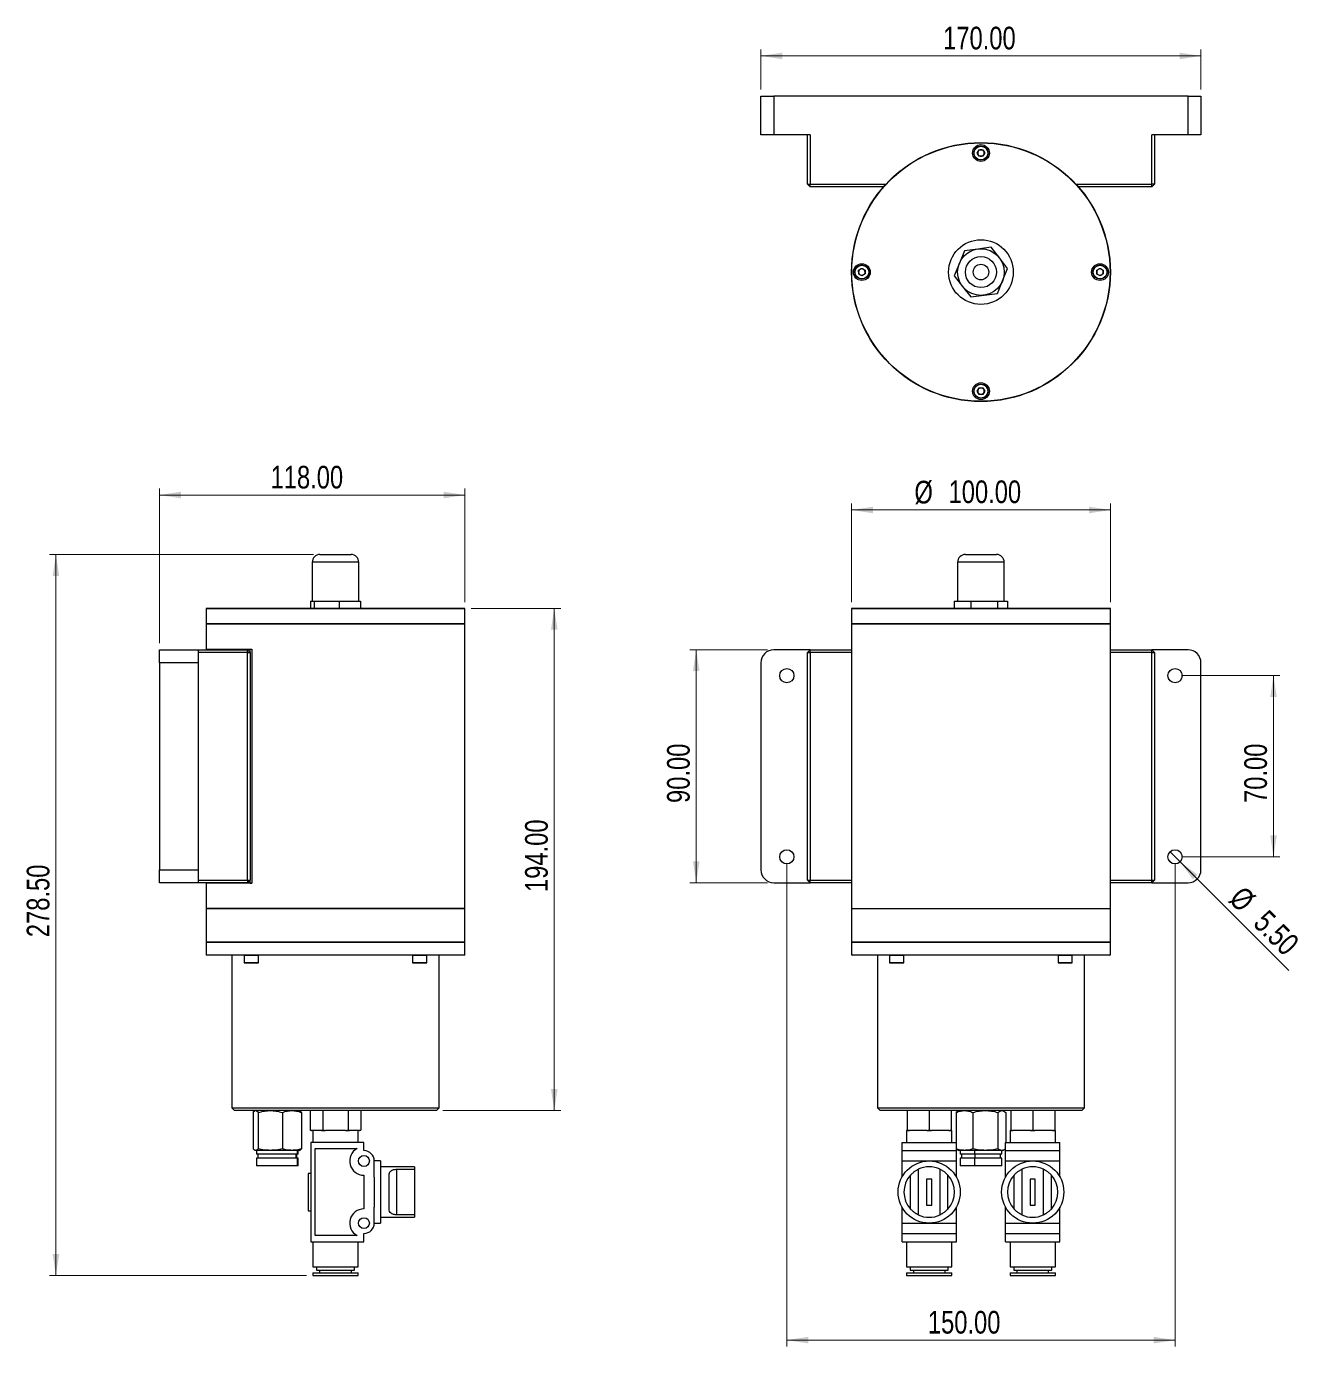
# Model space of a CAD drawing. Header units: millimetres. Extents: x 99 to 894, y 177 to 687.
# Drawn here: x 99 to 595, y 177 to 687 of the extents above; entities that cross this region are included whole.
import ezdxf

# ---------------------------------------------------------------- set-up
doc = ezdxf.new("R2010")
doc.units = ezdxf.units.MM
doc.styles.add('SLDTEXTSTYLE1', font='arial.ttf', dxfattribs={"width": 0.75})
doc.dimstyles.new('SLDDIMSTYLE0', dxfattribs={"dimtxt": 3.5, "dimasz": 3.302, "dimexe": 0, "dimexo": 0.625, "dimgap": 0.875, "dimtad": 1, "dimrnd": 1e-09, "dimzin": 4, "dimtxsty": 'SLDTEXTSTYLE1', "dimsah": 1, "dimcen": 2.5, "dimazin": 1, "dimtfac": 1, "dimtmove": 0, "dimatfit": 3, "dimfrac": 2, "dimtzin": 12, "dimarcsym": 0})
doc.dimstyles.new('SLDDIMSTYLE1', dxfattribs={"dimtxt": 3.5, "dimasz": 3.302, "dimexe": 0, "dimexo": 0.625, "dimgap": 0.875, "dimtad": 1, "dimrnd": 1e-09, "dimzin": 4, "dimtxsty": 'SLDTEXTSTYLE1', "dimblk1": 'NONE', "dimsah": 1, "dimcen": 0, "dimazin": 1, "dimtfac": 1, "dimtmove": 0, "dimatfit": 3, "dimldrblk": 'NONE', "dimfrac": 2, "dimtzin": 12, "dimarcsym": 0})

# ---------------------------------------------------------------- blocks, each defined once
blk = doc.blocks.new('_D')
at = {"color": 7, "linetype": 'Continuous', "lineweight": 0}
for p, q in [((150.48, 448.5), (150.48, 508.28)), ((150.48, 505.78), (268.48, 505.78)), ((268.48, 464.4), (268.48, 508.28))]:
    blk.add_line(p, q, dxfattribs=at)
at = {"color": 7, "linetype": 'Continuous', "lineweight": 18}
for points in [[(150.48, 505.78), (158.74, 504.51), (158.74, 507.05)], [(268.48, 505.78), (260.23, 507.05), (260.23, 504.51)]]:
    blk.add_solid(points, dxfattribs=at)
at = {"color": 7, "linetype": 'Continuous', "lineweight": 18, "insert": (193.4, 517.06), "char_height": 8.75, "attachment_point": 1, "style": 'SLDTEXTSTYLE1'}
blk.add_mtext('118.00', dxfattribs=at)
blk = doc.blocks.new('_D_1')
at = {"color": 7, "linetype": 'Continuous', "lineweight": 0}
for p, q in [((209.98, 482.8), (107.98, 482.8)), ((110.48, 482.8), (110.48, 204.3)), ((207.23, 204.3), (107.98, 204.3))]:
    blk.add_line(p, q, dxfattribs=at)
at = {"color": 7, "linetype": 'Continuous', "lineweight": 18}
for points in [[(110.48, 482.8), (109.21, 474.55), (111.75, 474.55)], [(110.48, 204.3), (111.75, 212.56), (109.21, 212.56)]]:
    blk.add_solid(points, dxfattribs=at)
at = {"color": 7, "linetype": 'Continuous', "lineweight": 18, "insert": (99.2, 334.97), "char_height": 8.75, "attachment_point": 1, "rotation": 90, "style": 'SLDTEXTSTYLE1'}
blk.add_mtext('278.50', dxfattribs=at)
blk = doc.blocks.new('_D_2')
at = {"color": 7, "linetype": 'Continuous', "lineweight": 0}
for p, q in [((270.88, 462), (305.5, 462)), ((303, 268), (303, 462)), ((259.98, 268), (305.5, 268))]:
    blk.add_line(p, q, dxfattribs=at)
at = {"color": 7, "linetype": 'Continuous', "lineweight": 18}
for points in [[(303, 462), (301.73, 453.75), (304.27, 453.75)], [(303, 268), (304.27, 276.26), (301.73, 276.26)]]:
    blk.add_solid(points, dxfattribs=at)
at = {"color": 7, "linetype": 'Continuous', "lineweight": 18, "insert": (291.72, 352.41), "char_height": 8.75, "attachment_point": 1, "rotation": 90, "style": 'SLDTEXTSTYLE1'}
blk.add_mtext('194.00', dxfattribs=at)
blk = doc.blocks.new('_D_3')
at = {"color": 7, "linetype": 'Continuous', "lineweight": 0}
for p, q in [((385.35, 446), (355.35, 446)), ((357.85, 446), (357.85, 356)), ((385.35, 356), (355.35, 356))]:
    blk.add_line(p, q, dxfattribs=at)
at = {"color": 7, "linetype": 'Continuous', "lineweight": 18}
for points in [[(357.85, 446), (356.58, 437.75), (359.12, 437.75)], [(357.85, 356), (359.12, 364.26), (356.58, 364.26)]]:
    blk.add_solid(points, dxfattribs=at)
at = {"color": 7, "linetype": 'Continuous', "lineweight": 18, "insert": (346.57, 386.81), "char_height": 8.75, "attachment_point": 1, "rotation": 90, "style": 'SLDTEXTSTYLE1'}
blk.add_mtext('90.00', dxfattribs=at)
blk = doc.blocks.new('_D_4')
at = {"color": 7, "linetype": 'Continuous', "lineweight": 0}
for p, q in [((392.85, 363.5), (392.85, 176.8)), ((542.85, 363.5), (542.85, 176.8)), ((392.85, 179.3), (542.85, 179.3))]:
    blk.add_line(p, q, dxfattribs=at)
at = {"color": 7, "linetype": 'Continuous', "lineweight": 18}
for points in [[(392.85, 179.3), (401.1, 178.03), (401.1, 180.57)], [(542.85, 179.3), (534.59, 180.57), (534.59, 178.03)]]:
    blk.add_solid(points, dxfattribs=at)
at = {"color": 7, "linetype": 'Continuous', "lineweight": 18, "insert": (447.34, 190.58), "char_height": 8.75, "attachment_point": 1, "style": 'SLDTEXTSTYLE1'}
blk.add_mtext('150.00', dxfattribs=at)
blk = doc.blocks.new('_D_5')
at = {"color": 7, "linetype": 'Continuous', "lineweight": 0}
for q in [(540.9, 367.95), (586.79, 322.06)]:
    blk.add_line((544.79, 364.06), q, dxfattribs=at)
at = {"color": 7, "linetype": 'Continuous', "lineweight": 18}
blk.add_solid([(544.79, 364.06), (549.73, 357.32), (551.53, 359.12)], dxfattribs=at)
at = {"color": 7, "linetype": 'Continuous', "lineweight": 18, "char_height": 8.75, "attachment_point": 1, "rotation": 315, "style": 'SLDTEXTSTYLE1'}
for s, insert in [('%%c', (569.37, 355.31)), ('5.50', (578.8, 346.07))]:
    blk.add_mtext(s, dxfattribs=dict(at, insert=insert))
blk = doc.blocks.new('_None')
blk = doc.blocks.new('_D_6')
at = {"color": 7, "linetype": 'Continuous', "lineweight": 0}
for p, q in [((545.35, 436), (583.36, 436)), ((580.86, 436), (580.86, 366)), ((545.35, 366), (583.36, 366))]:
    blk.add_line(p, q, dxfattribs=at)
at = {"color": 7, "linetype": 'Continuous', "lineweight": 18}
for points in [[(580.86, 436), (579.59, 427.75), (582.13, 427.75)], [(580.86, 366), (582.13, 374.26), (579.59, 374.26)]]:
    blk.add_solid(points, dxfattribs=at)
at = {"color": 7, "linetype": 'Continuous', "lineweight": 18, "insert": (569.58, 386.81), "char_height": 8.75, "attachment_point": 1, "rotation": 90, "style": 'SLDTEXTSTYLE1'}
blk.add_mtext('70.00', dxfattribs=at)
blk = doc.blocks.new('_D_7')
at = {"color": 7, "linetype": 'Continuous', "lineweight": 0}
for p, q in [((417.85, 464.4), (417.85, 502.5)), ((417.85, 500), (517.85, 500)), ((517.85, 464.4), (517.85, 502.5))]:
    blk.add_line(p, q, dxfattribs=at)
at = {"color": 7, "linetype": 'Continuous', "lineweight": 18}
for points in [[(417.85, 500), (426.1, 498.73), (426.1, 501.27)], [(517.85, 500), (509.59, 501.27), (509.59, 498.73)]]:
    blk.add_solid(points, dxfattribs=at)
at = {"color": 7, "linetype": 'Continuous', "lineweight": 18, "char_height": 8.75, "attachment_point": 1, "style": 'SLDTEXTSTYLE1'}
for s, insert in [('%%c', (442.14, 511.28)), ('100.00', (455.33, 511.41))]:
    blk.add_mtext(s, dxfattribs=dict(at, insert=insert))
blk = doc.blocks.new('_D_8')
at = {"color": 7, "linetype": 'Continuous', "lineweight": 0}
for p, q in [((382.85, 662.4), (382.85, 677.91)), ((382.85, 675.41), (552.85, 675.41)), ((552.85, 662.4), (552.85, 677.91))]:
    blk.add_line(p, q, dxfattribs=at)
at = {"color": 7, "linetype": 'Continuous', "lineweight": 18}
for points in [[(382.85, 675.41), (391.1, 674.14), (391.1, 676.68)], [(552.85, 675.41), (544.59, 676.68), (544.59, 674.14)]]:
    blk.add_solid(points, dxfattribs=at)
at = {"color": 7, "linetype": 'Continuous', "lineweight": 18, "insert": (453.23, 686.69), "char_height": 8.75, "attachment_point": 1, "style": 'SLDTEXTSTYLE1'}
blk.add_mtext('170.00', dxfattribs=at)

msp = doc.modelspace()

# ---------------------------------------------------------------- linework, layer by layer
at = {"color": 7, "linetype": 'Continuous', "lineweight": 25}
for p, q in [((382.849, 644.905), (382.849, 659.905)), ((382.849, 659.905), (387.849, 659.905)), ((387.849, 659.905), (387.849, 644.905)), ((547.849, 659.905), (387.849, 659.905)), ((547.849, 644.905), (547.849, 659.905)), ((547.849, 659.905), (552.849, 659.905)), ((552.849, 659.905), (552.849, 644.905)), ((387.849, 644.905), (382.849, 644.905)), ((401.849, 644.905), (387.849, 644.905)), ((400.849, 625.905), (400.849, 644.905)), ((401.849, 644.905), (401.849, 625.905)), ((547.849, 644.905), (533.849, 644.905)), ((533.849, 625.905), (533.849, 644.905)), ((534.849, 644.905), (534.849, 625.905)), ((552.849, 644.905), (547.849, 644.905)), ((466.406, 637.875), (467.101, 639.139)), ((467.154, 636.64), (466.406, 637.875)), ((467.101, 639.139), (468.544, 639.17)), ((468.544, 639.17), (469.292, 637.935)), ((469.292, 637.935), (468.597, 636.67)), ((468.597, 636.67), (467.154, 636.64)), ((400.849, 625.905), (401.849, 625.905)), ((400.849, 625.905), (401.849, 624.905)), ((401.849, 625.905), (431.188, 625.905)), ((401.849, 624.905), (401.849, 625.905)), ((430.286, 624.905), (401.849, 624.905)), ((504.51, 625.905), (533.849, 625.905)), ((533.849, 624.905), (505.412, 624.905)), ((534.849, 625.905), (533.849, 625.905)), ((533.849, 624.905), (533.849, 625.905)), ((533.849, 624.905), (534.849, 625.905)), ((461.493, 600.127), (459.522, 595.319)), ((466.642, 600.824), (461.493, 600.127)), ((471.792, 601.52), (466.642, 600.824)), ((474.969, 597.409), (471.792, 601.52)), ((478.147, 593.298), (474.969, 597.409)), ((420.584, 592.6), (421.819, 593.348)), ((420.615, 591.157), (420.584, 592.6)), ((421.819, 593.348), (423.084, 592.653)), ((423.084, 592.653), (423.114, 591.21)), ((459.522, 595.319), (457.551, 590.512)), ((476.176, 588.491), (478.147, 593.298)), ((512.584, 592.6), (513.819, 593.348)), ((512.615, 591.157), (512.584, 592.6)), ((513.819, 593.348), (515.084, 592.653)), ((515.084, 592.653), (515.114, 591.21)), ((421.879, 590.462), (420.615, 591.157)), ((423.114, 591.21), (421.879, 590.462)), ((457.551, 590.512), (460.729, 586.401)), ((474.205, 583.683), (476.176, 588.491)), ((513.879, 590.462), (512.615, 591.157)), ((515.114, 591.21), (513.879, 590.462)), ((460.729, 586.401), (463.907, 582.29)), ((463.907, 582.29), (469.056, 582.986)), ((469.056, 582.986), (474.205, 583.683)), ((466.406, 545.875), (467.101, 547.139)), ((467.154, 544.64), (466.406, 545.875)), ((467.101, 547.139), (468.544, 547.17)), ((468.544, 547.17), (469.292, 545.935)), ((469.292, 545.935), (468.597, 544.67)), ((468.597, 544.67), (467.154, 544.64)), ((209.481, 479.802), (209.481, 464.802)), ((212.481, 482.802), (222.151, 482.802)), ((222.151, 482.802), (224.481, 482.802)), ((227.481, 464.802), (227.481, 479.802)), ((458.849, 479.802), (458.849, 464.802)), ((461.849, 482.802), (463.102, 482.802)), ((463.102, 482.802), (473.849, 482.802)), ((476.849, 464.802), (476.849, 479.802)), ((208.866, 464.802), (208.866, 462.002)), ((208.866, 464.802), (209.563, 464.802)), ((209.563, 464.802), (210.259, 464.802)), ((210.259, 464.802), (210.259, 462.002)), ((210.259, 464.802), (215.067, 464.802)), ((215.067, 464.802), (219.875, 464.802)), ((219.875, 464.802), (219.875, 462.002)), ((219.875, 464.802), (223.986, 464.802)), ((223.986, 464.802), (228.097, 464.802)), ((228.097, 464.802), (228.097, 462.002)), ((457.551, 464.802), (457.551, 462.002)), ((457.551, 464.802), (460.729, 464.802)), ((460.729, 464.802), (463.907, 464.802)), ((463.907, 464.802), (463.907, 462.002)), ((463.907, 464.802), (469.056, 464.802)), ((469.056, 464.802), (474.205, 464.802)), ((474.205, 464.802), (474.205, 462.002)), ((474.205, 464.802), (476.176, 464.802)), ((476.176, 464.802), (478.147, 464.802)), ((478.147, 464.802), (478.147, 462.002)), ((168.581, 462.002), (168.481, 461.902)), ((168.481, 461.902), (168.481, 456.102)), ((268.481, 461.902), (168.481, 461.902)), ((168.581, 462.002), (268.381, 462.002)), ((268.481, 461.902), (268.381, 462.002)), ((268.481, 456.102), (268.481, 461.902)), ((417.949, 462.002), (417.849, 461.902)), ((417.849, 461.902), (417.849, 456.102)), ((517.849, 461.902), (417.849, 461.902)), ((417.949, 462.002), (517.749, 462.002)), ((517.849, 461.902), (517.749, 462.002)), ((517.849, 456.102), (517.849, 461.902)), ((168.481, 456.102), (168.581, 456.002)), ((168.481, 456.102), (268.481, 456.102)), ((168.581, 456.002), (168.481, 455.902)), ((168.481, 455.902), (168.481, 446.202)), ((268.481, 455.902), (168.481, 455.902)), ((168.581, 456.002), (268.381, 456.002)), ((268.381, 456.002), (268.481, 456.102)), ((268.481, 455.902), (268.381, 456.002)), ((268.481, 346.102), (268.481, 455.902)), ((417.849, 456.102), (417.949, 456.002)), ((417.849, 456.102), (517.849, 456.102)), ((417.949, 456.002), (417.849, 455.902)), ((417.849, 455.902), (417.849, 346.102)), ((517.849, 455.902), (417.849, 455.902)), ((417.949, 456.002), (517.749, 456.002)), ((517.749, 456.002), (517.849, 456.102)), ((517.849, 455.902), (517.749, 456.002)), ((517.849, 346.102), (517.849, 455.902)), ((150.481, 441.002), (150.481, 446.002)), ((150.481, 446.002), (165.481, 446.002)), ((165.481, 446.002), (165.481, 441.002)), ((165.481, 446.002), (184.481, 446.002)), ((184.481, 445.002), (165.481, 445.002)), ((168.481, 446.202), (168.581, 446.102)), ((168.481, 446.202), (186.205, 446.202)), ((185.481, 446.102), (168.581, 446.102)), ((184.481, 445.002), (184.481, 446.002)), ((185.481, 445.002), (184.481, 446.002)), ((184.481, 357.002), (184.481, 445.002)), ((184.481, 445.002), (185.481, 445.002)), ((185.481, 446.127), (186.205, 446.202)), ((185.481, 445.002), (185.481, 446.127)), ((185.481, 445.002), (185.481, 357.002)), ((186.205, 446.202), (186.205, 355.802)), ((401.849, 446.002), (387.849, 446.002)), ((400.849, 445.002), (401.849, 446.002)), ((400.849, 445.002), (401.849, 445.002)), ((400.849, 357.002), (400.849, 445.002)), ((401.849, 445.002), (401.849, 446.002)), ((401.849, 446.002), (417.849, 446.002)), ((417.849, 445.002), (401.849, 445.002)), ((401.849, 445.002), (401.849, 357.002)), ((517.849, 446.002), (533.849, 446.002)), ((533.849, 445.002), (517.849, 445.002)), ((533.849, 445.002), (533.849, 446.002)), ((534.849, 445.002), (533.849, 446.002)), ((547.849, 446.002), (533.849, 446.002)), ((533.849, 357.002), (533.849, 445.002)), ((533.849, 445.002), (534.849, 445.002)), ((534.849, 445.002), (534.849, 357.002)), ((150.481, 441.002), (150.481, 361.002)), ((165.481, 441.002), (150.481, 441.002)), ((165.481, 441.002), (165.481, 361.002)), ((382.849, 441.002), (382.849, 361.002)), ((552.849, 361.002), (552.849, 441.002)), ((150.481, 356.002), (150.481, 361.002)), ((150.481, 361.002), (165.481, 361.002)), ((165.481, 361.002), (165.481, 356.002)), ((165.481, 356.002), (150.481, 356.002)), ((165.481, 357.002), (184.481, 357.002)), ((184.481, 356.002), (165.481, 356.002)), ((168.581, 355.902), (168.481, 355.802)), ((168.481, 355.802), (168.481, 346.102)), ((186.205, 355.802), (168.481, 355.802)), ((168.581, 355.902), (185.481, 355.902)), ((184.481, 357.002), (185.481, 357.002)), ((184.481, 356.002), (185.481, 357.002)), ((184.481, 357.002), (184.481, 356.002)), ((185.481, 355.877), (185.481, 357.002)), ((185.481, 355.877), (186.205, 355.802)), ((387.849, 356.002), (401.849, 356.002)), ((400.849, 357.002), (401.849, 357.002)), ((400.849, 357.002), (401.849, 356.002)), ((401.849, 357.002), (417.849, 357.002)), ((401.849, 356.002), (401.849, 357.002)), ((417.849, 356.002), (401.849, 356.002)), ((517.849, 357.002), (533.849, 357.002)), ((533.849, 356.002), (517.849, 356.002)), ((533.849, 357.002), (534.849, 357.002)), ((533.849, 356.002), (534.849, 357.002)), ((533.849, 356.002), (533.849, 357.002)), ((533.849, 356.002), (547.849, 356.002)), ((168.481, 346.102), (168.581, 346.002)), ((168.481, 346.102), (268.481, 346.102)), ((168.581, 346.002), (168.481, 345.902)), ((168.481, 345.902), (168.481, 333.102)), ((218.481, 345.902), (168.481, 345.902)), ((168.581, 346.002), (218.481, 346.002)), ((268.381, 346.002), (168.581, 346.002)), ((218.481, 346.002), (268.381, 346.002)), ((268.481, 345.902), (218.481, 345.902)), ((268.381, 346.002), (268.481, 346.102)), ((268.481, 345.902), (268.381, 346.002)), ((268.481, 333.102), (268.481, 345.902)), ((417.849, 346.102), (417.949, 346.002)), ((417.849, 346.102), (517.849, 346.102)), ((417.949, 346.002), (417.849, 345.902)), ((417.849, 345.902), (417.849, 333.102)), ((517.849, 345.902), (417.849, 345.902)), ((417.949, 346.002), (517.749, 346.002)), ((517.749, 346.002), (517.849, 346.102)), ((517.849, 345.902), (517.749, 346.002)), ((517.849, 333.102), (517.849, 345.902)), ((168.481, 333.102), (168.581, 333.002)), ((168.481, 333.102), (268.481, 333.102)), ((168.481, 333.002), (168.481, 328.202)), ((218.481, 333.002), (168.481, 333.002)), ((268.481, 333.002), (218.481, 333.002)), ((268.381, 333.002), (268.481, 333.102)), ((268.481, 328.202), (268.481, 333.002)), ((417.849, 333.102), (417.949, 333.002)), ((417.849, 333.102), (517.849, 333.102)), ((417.849, 333.002), (417.849, 328.202)), ((517.849, 333.002), (417.849, 333.002)), ((517.749, 333.002), (517.849, 333.102)), ((517.849, 328.202), (517.849, 333.002)), ((168.481, 328.202), (168.681, 328.002)), ((168.481, 328.202), (218.481, 328.202)), ((218.481, 328.002), (168.681, 328.002)), ((178.481, 328.002), (178.481, 269.002)), ((183.204, 327.902), (183.204, 325.102)), ((188.704, 325.102), (188.704, 327.902)), ((218.481, 328.202), (268.481, 328.202)), ((268.281, 328.002), (218.481, 328.002)), ((248.258, 327.902), (248.258, 325.102)), ((253.758, 325.102), (253.758, 327.902)), ((258.481, 269.002), (258.481, 328.002)), ((268.281, 328.002), (268.481, 328.202)), ((417.849, 328.202), (418.049, 328.002)), ((417.849, 328.202), (517.849, 328.202)), ((517.649, 328.002), (418.049, 328.002)), ((427.849, 328.002), (427.849, 269.002)), ((432.572, 327.902), (432.572, 325.102)), ((438.072, 325.102), (438.072, 327.902)), ((497.626, 327.902), (497.626, 325.102)), ((503.126, 325.102), (503.126, 327.902)), ((507.849, 269.002), (507.849, 328.002)), ((517.649, 328.002), (517.849, 328.202)), ((188.604, 325.002), (183.304, 325.002)), ((248.36, 325.002), (248.358, 325.002)), ((253.658, 325.002), (248.36, 325.002)), ((437.972, 325.002), (432.672, 325.002)), ((497.727, 325.002), (497.726, 325.002)), ((503.026, 325.002), (497.727, 325.002)), ((178.481, 269.002), (179.481, 268.002)), ((178.481, 269.002), (218.481, 269.002)), ((218.481, 268.002), (179.481, 268.002)), ((186.667, 267.243), (186.667, 253.17)), ((187.481, 268.002), (187.287, 267.89)), ((188.645, 267.243), (188.645, 253.17)), ((197.959, 267.243), (197.959, 253.17)), ((204.676, 267.89), (204.481, 268.002)), ((205.296, 267.243), (205.296, 253.17)), ((209.131, 268.002), (208.666, 267.878)), ((208.666, 267.878), (208.666, 260.427)), ((213.574, 267.878), (213.574, 260.427)), ((218.481, 269.002), (258.481, 269.002)), ((257.481, 268.002), (218.481, 268.002)), ((223.389, 267.878), (223.389, 260.427)), ((228.296, 267.878), (227.831, 268.002)), ((228.296, 267.878), (228.296, 260.427)), ((257.481, 268.002), (258.481, 269.002)), ((427.849, 269.002), (428.849, 268.002)), ((427.849, 269.002), (507.849, 269.002)), ((506.849, 268.002), (428.849, 268.002)), ((439.349, 267.878), (439.349, 260.427)), ((447.849, 267.878), (447.849, 260.427)), ((456.349, 267.878), (456.349, 260.427)), ((458.893, 267.716), (458.235, 267.243)), ((458.235, 267.243), (458.235, 255.702)), ((459.349, 268.002), (458.883, 267.733)), ((464.755, 267.243), (464.755, 253.17)), ((474.369, 267.243), (474.369, 253.17)), ((476.815, 267.733), (476.349, 268.002)), ((477.463, 267.243), (477.463, 255.702)), ((479.349, 267.878), (479.349, 260.427)), ((487.849, 267.878), (487.849, 260.427)), ((496.349, 267.878), (496.349, 260.427)), ((506.849, 268.002), (507.849, 269.002)), ((208.666, 260.427), (209.131, 260.302)), ((209.131, 260.302), (209.172, 260.302)), ((210.082, 260.302), (209.172, 260.302)), ((209.731, 260.302), (209.731, 255.702)), ((212.158, 260.302), (210.082, 260.302)), ((213.068, 260.302), (212.158, 260.302)), ((213.068, 260.302), (214.586, 260.302)), ((216.405, 260.302), (214.586, 260.302)), ((220.558, 260.302), (216.405, 260.302)), ((222.376, 260.302), (220.558, 260.302)), ((222.376, 260.302), (223.895, 260.302)), ((224.804, 260.302), (223.895, 260.302)), ((226.881, 260.302), (224.804, 260.302)), ((227.79, 260.302), (226.881, 260.302)), ((227.231, 255.702), (227.231, 260.302)), ((227.79, 260.302), (227.831, 260.302)), ((227.831, 260.302), (228.296, 260.427)), ((439.099, 260.302), (439.099, 255.702)), ((439.349, 260.302), (439.099, 260.302)), ((439.349, 260.302), (440.226, 260.302)), ((441.801, 260.302), (440.226, 260.302)), ((445.397, 260.302), (441.801, 260.302)), ((446.972, 260.302), (445.397, 260.302)), ((446.972, 260.302), (448.726, 260.302)), ((450.301, 260.302), (448.726, 260.302)), ((453.897, 260.302), (450.301, 260.302)), ((455.472, 260.302), (453.897, 260.302)), ((455.472, 260.302), (456.349, 260.302)), ((456.599, 260.302), (456.349, 260.302)), ((456.599, 255.702), (456.599, 260.302)), ((479.099, 260.302), (479.099, 255.702)), ((479.349, 260.302), (479.099, 260.302)), ((479.349, 260.302), (480.226, 260.302)), ((481.801, 260.302), (480.226, 260.302)), ((485.397, 260.302), (481.801, 260.302)), ((486.972, 260.302), (485.397, 260.302)), ((486.972, 260.302), (488.726, 260.302)), ((490.301, 260.302), (488.726, 260.302)), ((493.897, 260.302), (490.301, 260.302)), ((495.472, 260.302), (493.897, 260.302)), ((495.472, 260.302), (496.349, 260.302)), ((496.599, 260.302), (496.349, 260.302)), ((496.599, 255.702), (496.599, 260.302)), ((208.981, 255.702), (208.981, 217.302)), ((229.481, 255.702), (208.981, 255.702)), ((229.481, 252.502), (229.481, 255.702)), ((437.349, 255.702), (458.349, 255.702)), ((437.349, 252.502), (437.349, 255.702)), ((458.349, 252.502), (458.349, 255.702)), ((477.349, 255.702), (498.349, 255.702)), ((477.349, 252.502), (477.349, 255.702)), ((498.349, 252.502), (498.349, 255.702)), ((187.293, 252.684), (187.481, 252.602)), ((187.656, 252.602), (187.481, 252.602)), ((193.302, 252.602), (187.656, 252.602)), ((187.931, 252.602), (187.931, 251.102)), ((203.621, 251.102), (187.931, 251.102)), ((188.431, 251.102), (188.431, 249.602)), ((201.628, 252.602), (193.302, 252.602)), ((204.481, 252.602), (201.628, 252.602)), ((203.146, 251.102), (203.146, 249.602)), ((203.531, 249.602), (203.531, 251.102)), ((203.621, 252.602), (203.621, 251.102)), ((204.031, 251.102), (203.621, 251.102)), ((204.031, 251.102), (204.031, 252.602)), ((204.481, 252.602), (204.67, 252.684)), ((210.606, 253.302), (226.796, 253.302)), ((210.606, 219.702), (210.606, 253.302)), ((437.349, 248.502), (437.349, 252.502)), ((437.349, 252.502), (458.349, 252.502)), ((458.349, 253.109), (458.893, 252.816)), ((458.349, 248.502), (458.349, 252.502)), ((458.887, 252.802), (459.349, 252.602)), ((461.495, 252.602), (459.349, 252.602)), ((459.799, 252.602), (459.799, 251.102)), ((465.312, 251.102), (459.799, 251.102)), ((460.299, 251.102), (460.299, 249.602)), ((469.562, 252.602), (461.495, 252.602)), ((465.312, 252.602), (465.312, 251.102)), ((475.899, 251.102), (465.312, 251.102)), ((465.469, 251.102), (465.469, 249.602)), ((475.916, 252.602), (469.562, 252.602)), ((475.399, 249.602), (475.399, 251.102)), ((475.899, 251.102), (475.899, 252.602)), ((476.349, 252.602), (475.916, 252.602)), ((476.349, 252.602), (476.811, 252.802)), ((477.349, 248.502), (477.349, 252.502)), ((477.349, 252.502), (498.349, 252.502)), ((498.349, 248.502), (498.349, 252.502)), ((187.931, 249.602), (187.931, 246.602)), ((203.621, 249.602), (187.931, 249.602)), ((203.621, 246.602), (187.931, 246.602)), ((203.621, 249.602), (203.621, 246.602)), ((204.031, 249.602), (203.621, 249.602)), ((204.031, 246.602), (203.621, 246.602)), ((204.031, 246.602), (204.031, 249.602)), ((235.881, 248.502), (233.481, 248.502)), ((233.481, 242.312), (233.481, 248.502)), ((235.881, 248.502), (235.881, 224.502)), ((248.981, 246.252), (235.881, 246.252)), ((242.231, 245.301), (248.981, 245.301)), ((242.231, 227.703), (242.231, 245.301)), ((248.981, 246.252), (248.981, 245.301)), ((248.981, 245.301), (248.981, 227.703)), ((437.349, 248.502), (447.849, 248.502)), ((437.349, 242.312), (437.349, 248.502)), ((443.649, 245.301), (443.649, 227.703)), ((447.849, 248.502), (458.349, 248.502)), ((452.049, 227.703), (452.049, 245.301)), ((458.349, 242.312), (458.349, 248.502)), ((459.799, 249.602), (459.799, 246.602)), ((465.312, 249.602), (459.799, 249.602)), ((465.312, 246.602), (459.799, 246.602)), ((475.899, 249.602), (465.312, 249.602)), ((465.312, 249.602), (465.312, 246.602)), ((475.899, 246.602), (465.312, 246.602)), ((475.899, 246.602), (475.899, 249.602)), ((477.349, 248.502), (487.849, 248.502)), ((477.349, 242.312), (477.349, 248.502)), ((483.649, 245.301), (483.649, 227.703)), ((487.849, 248.502), (498.349, 248.502)), ((492.049, 227.703), (492.049, 245.301)), ((498.349, 242.312), (498.349, 248.502)), ((208.981, 243.702), (207.981, 243.702)), ((207.981, 243.702), (207.981, 229.302)), ((229.481, 243.002), (229.481, 230.002)), ((233.481, 242.312), (233.481, 230.693)), ((239.231, 229.928), (239.231, 243.077)), ((440.649, 229.928), (440.649, 243.077)), ((448.849, 241.502), (446.849, 241.502)), ((446.849, 241.502), (446.849, 231.502)), ((448.849, 231.502), (448.849, 241.502)), ((455.049, 229.928), (455.049, 243.077)), ((480.649, 229.928), (480.649, 243.077)), ((488.849, 241.502), (486.849, 241.502)), ((486.849, 241.502), (486.849, 231.502)), ((488.849, 231.502), (488.849, 241.502)), ((495.049, 229.928), (495.049, 243.077)), ((233.481, 224.502), (233.481, 230.693)), ((437.349, 224.502), (437.349, 230.693)), ((446.849, 231.502), (448.849, 231.502)), ((458.349, 224.502), (458.349, 230.693)), ((477.349, 224.502), (477.349, 230.693)), ((486.849, 231.502), (488.849, 231.502)), ((498.349, 224.502), (498.349, 230.693)), ((207.981, 229.302), (208.981, 229.302)), ((233.481, 224.502), (235.881, 224.502)), ((235.881, 226.752), (248.981, 226.752)), ((248.981, 227.703), (242.231, 227.703)), ((248.981, 227.703), (248.981, 226.752)), ((437.349, 220.502), (437.349, 224.502)), ((437.349, 224.502), (447.849, 224.502)), ((447.849, 224.502), (458.349, 224.502)), ((458.349, 220.502), (458.349, 224.502)), ((477.349, 220.502), (477.349, 224.502)), ((477.349, 224.502), (487.849, 224.502)), ((487.849, 224.502), (498.349, 224.502)), ((498.349, 220.502), (498.349, 224.502)), ((226.796, 219.702), (210.606, 219.702)), ((229.481, 217.302), (229.481, 220.502)), ((437.349, 220.502), (458.349, 220.502)), ((437.349, 217.302), (437.349, 220.502)), ((458.349, 217.302), (458.349, 220.502)), ((477.349, 220.502), (498.349, 220.502)), ((477.349, 217.302), (477.349, 220.502)), ((498.349, 217.302), (498.349, 220.502)), ((208.981, 217.302), (229.481, 217.302)), ((209.731, 217.302), (209.731, 207.556)), ((227.231, 207.556), (227.231, 217.302)), ((437.349, 217.302), (458.349, 217.302)), ((439.099, 217.302), (439.099, 207.556)), ((456.599, 207.556), (456.599, 217.302)), ((477.349, 217.302), (498.349, 217.302)), ((479.099, 217.302), (479.099, 207.556)), ((496.599, 207.556), (496.599, 217.302)), ((209.731, 207.556), (227.231, 207.556)), ((209.731, 205.302), (209.731, 204.302)), ((209.731, 205.302), (227.231, 205.302)), ((209.731, 204.302), (227.231, 204.302)), ((211.131, 207.556), (211.131, 206.268)), ((211.131, 206.268), (225.831, 206.268)), ((212.356, 206.268), (212.356, 205.302)), ((224.606, 205.302), (224.606, 206.268)), ((225.831, 206.268), (225.831, 207.556)), ((227.231, 204.302), (227.231, 205.302)), ((439.099, 207.556), (456.599, 207.556)), ((439.099, 205.302), (439.099, 204.302)), ((439.099, 205.302), (456.599, 205.302)), ((439.099, 204.302), (456.599, 204.302)), ((440.499, 207.556), (440.499, 206.268)), ((440.499, 206.268), (455.199, 206.268)), ((441.724, 206.268), (441.724, 205.302)), ((453.974, 205.302), (453.974, 206.268)), ((455.199, 206.268), (455.199, 207.556)), ((456.599, 204.302), (456.599, 205.302)), ((479.099, 207.556), (496.599, 207.556)), ((479.099, 205.302), (479.099, 204.302)), ((479.099, 205.302), (496.599, 205.302)), ((479.099, 204.302), (496.599, 204.302)), ((480.499, 207.556), (480.499, 206.268)), ((480.499, 206.268), (495.199, 206.268)), ((481.724, 206.268), (481.724, 205.302)), ((493.974, 205.302), (493.974, 206.268)), ((495.199, 206.268), (495.199, 207.556)), ((496.599, 204.302), (496.599, 205.302))]:
    msp.add_line(p, q, dxfattribs=at)
at = {"color": 8, "linetype": 'Continuous', "lineweight": 25}
for p, q in [((223.986, 479.802), (209.481, 479.802)), ((227.481, 479.802), (223.986, 479.802)), ((460.729, 479.802), (458.849, 479.802)), ((476.849, 479.802), (460.729, 479.802)), ((188.704, 327.902), (183.204, 327.902)), ((248.26, 327.902), (248.258, 327.902)), ((253.758, 327.902), (248.26, 327.902)), ((438.072, 327.902), (432.572, 327.902)), ((497.627, 327.902), (497.626, 327.902)), ((503.126, 327.902), (497.627, 327.902)), ((183.204, 325.102), (188.704, 325.102)), ((248.258, 325.102), (253.758, 325.102)), ((432.572, 325.102), (438.072, 325.102)), ((497.626, 325.102), (503.126, 325.102))]:
    msp.add_line(p, q, dxfattribs=at)
at = {"color": 7, "linetype": 'Continuous', "lineweight": 25}
for centre, radius in [((467.849, 591.905), 50), ((467.849, 591.905), 49.9), ((467.849, 637.905), 3.25), ((467.849, 637.905), 2.75), ((467.849, 637.905), 2.65), ((467.849, 591.905), 12.5), ((467.849, 591.905), 9), ((467.849, 591.905), 6), ((421.849, 591.905), 3.25), ((421.849, 591.905), 2.75), ((421.849, 591.905), 2.65), ((467.849, 591.905), 3), ((513.849, 591.905), 3.25), ((513.849, 591.905), 2.75), ((513.849, 591.905), 2.65), ((467.849, 545.905), 3.25), ((467.849, 545.905), 2.75), ((467.849, 545.905), 2.65), ((392.849, 436.002), 2.75), ((542.849, 436.002), 2.75), ((392.849, 366.002), 2.75), ((542.849, 366.002), 2.75), ((229.481, 248.502), 2.1), ((447.849, 236.502), 12), ((487.849, 236.502), 12), ((229.481, 224.502), 2.1)]:
    msp.add_circle(centre, radius, dxfattribs=at)
for centre, radius, start, end in [((467.849, 637.905), 1.25, 151.20886, -148.79114), ((467.849, 637.905), 1.25, 91.20886, 151.20886), ((467.849, 637.905), 1.25, 31.20886, 91.20886), ((467.849, 637.905), 1.25, -28.79114, 31.20886), ((467.849, 637.905), 1.25, -148.79114, -88.79114), ((467.849, 637.905), 1.25, -88.79114, -28.79114), ((421.849, 591.905), 1.25, 121.20886, -178.79114), ((421.849, 591.905), 1.25, -178.79114, -118.79114), ((421.849, 591.905), 1.25, 61.20886, 121.20886), ((421.849, 591.905), 1.25, 1.20886, 61.20886), ((421.849, 591.905), 1.25, -58.79114, 1.20886), ((513.849, 591.905), 1.25, 121.20886, -178.79114), ((513.849, 591.905), 1.25, -178.79114, -118.79114), ((513.849, 591.905), 1.25, 61.20886, 121.20886), ((513.849, 591.905), 1.25, 1.20886, 61.20886), ((513.849, 591.905), 1.25, -58.79114, 1.20886), ((421.849, 591.905), 1.25, -118.79114, -58.79114), ((513.849, 591.905), 1.25, -118.79114, -58.79114), ((467.849, 545.905), 1.25, 151.20886, -148.79114), ((467.849, 545.905), 1.25, 91.20886, 151.20886), ((467.849, 545.905), 1.25, 31.20886, 91.20886), ((467.849, 545.905), 1.25, -28.79114, 31.20886), ((467.849, 545.905), 1.25, -148.79114, -88.79114), ((467.849, 545.905), 1.25, -88.79114, -28.79114), ((212.481, 479.802), 3, 90, 180), ((224.481, 479.802), 3, 0, 90), ((461.849, 479.802), 3, 90, 180), ((473.849, 479.802), 3, 0, 90), ((387.849, 441.002), 5, 90, 180), ((547.849, 441.002), 5, 0, 90), ((387.849, 361.002), 5, 180, -90), ((547.849, 361.002), 5, -90, 0), ((183.304, 327.902), 0.1, 90, 180), ((188.604, 327.902), 0.1, 0, 90), ((248.358, 327.902), 0.1, 90, 180), ((253.658, 327.902), 0.1, 0, 90), ((432.672, 327.902), 0.1, 90, 180), ((437.972, 327.902), 0.1, 0, 90), ((497.726, 327.902), 0.1, 90, 180), ((503.026, 327.902), 0.1, 0, 90), ((183.304, 325.102), 0.1, 180, -90), ((188.604, 325.102), 0.1, -90, 0), ((248.358, 325.102), 0.1, 180, -90), ((253.658, 325.102), 0.1, -90, 0), ((432.672, 325.102), 0.1, 180, -90), ((437.972, 325.102), 0.1, -90, 0), ((497.726, 325.102), 0.1, 180, -90), ((503.026, 325.102), 0.1, -90, 0), ((229.481, 248.502), 5.5, 119.22287, -90), ((229.481, 248.502), 4, 0, 90), ((447.849, 236.502), 9.75, 64.48361, 115.51639), ((487.849, 236.502), 9.75, 64.48361, 115.51639), ((447.849, 236.502), 9.75, 137.60053, -137.60053), ((447.849, 236.502), 9.75, -42.39947, 42.39947), ((487.849, 236.502), 9.75, 137.60053, -137.60053), ((487.849, 236.502), 9.75, -42.39947, 42.39947), ((229.481, 224.502), 5.5, 90, -119.22287), ((229.481, 224.502), 4, -90, 0), ((447.849, 236.502), 9.75, -115.51639, -64.48361), ((487.849, 236.502), 9.75, -115.51639, -64.48361)]:
    msp.add_arc(centre, radius, start, end, dxfattribs=at)
for points, knots in [([(186.667, 267.243), (186.833, 267.479), (187.042, 267.777), (187.259, 267.847), (187.303, 267.862)], [0, 0, 0, 0, 0.7948407, 1, 1, 1, 1]), ([(187.656, 268.002), (187.818, 267.965), (188.154, 267.889), (188.478, 267.463), (188.645, 267.243)], [0, 0, 0, 0, 0.485555, 1, 1, 1, 1]), ([(188.645, 267.243), (189.428, 267.462), (190.956, 267.889), (192.534, 267.965), (193.302, 268.002)], [0, 0, 0, 0, 0.5130183, 1, 1, 1, 1]), ([(193.302, 268.002), (194.074, 267.965), (195.652, 267.888), (197.179, 267.461), (197.959, 267.243)], [0, 0, 0, 0, 0.4890459, 1, 1, 1, 1]), ([(197.959, 267.243), (198.578, 267.463), (199.781, 267.889), (201.024, 267.965), (201.628, 268.002)], [0, 0, 0, 0, 0.5145395, 1, 1, 1, 1]), ([(201.628, 268.002), (202.231, 267.965), (203.474, 267.889), (204.677, 267.463), (205.296, 267.243)], [0, 0, 0, 0, 0.485555, 1, 1, 1, 1]), ([(205.296, 267.243), (205.13, 267.479), (204.92, 267.777), (204.704, 267.847), (204.66, 267.862)], [0, 0, 0, 0, 0.7948407, 1, 1, 1, 1]), ([(458.235, 267.243), (458.786, 267.463), (459.855, 267.889), (460.959, 267.965), (461.495, 268.002)], [0, 0, 0, 0, 0.5145395, 1, 1, 1, 1]), ([(461.495, 268.002), (462.032, 267.965), (463.136, 267.889), (464.205, 267.463), (464.755, 267.243)], [0, 0, 0, 0, 0.485555, 1, 1, 1, 1]), ([(464.755, 267.243), (465.566, 267.463), (467.143, 267.889), (468.771, 267.965), (469.562, 268.002)], [0, 0, 0, 0, 0.5145395, 1, 1, 1, 1]), ([(469.562, 268.002), (470.353, 267.965), (471.982, 267.889), (473.558, 267.463), (474.369, 267.243)], [0, 0, 0, 0, 0.485555, 1, 1, 1, 1]), ([(474.369, 267.243), (474.629, 267.462), (475.136, 267.889), (475.66, 267.965), (475.916, 268.002)], [0, 0, 0, 0, 0.5130183, 1, 1, 1, 1]), ([(475.916, 268.002), (476.172, 267.965), (476.696, 267.888), (477.203, 267.461), (477.463, 267.243)], [0, 0, 0, 0, 0.4890459, 1, 1, 1, 1]), ([(208.666, 260.427), (208.761, 260.402), (208.929, 260.358), (209.098, 260.319), (209.172, 260.302)], [0, 0, 0, 0, 0.5600631, 1, 1, 1, 1]), ([(213.068, 260.302), (213.162, 260.324), (213.331, 260.363), (213.5, 260.407), (213.574, 260.427)], [0, 0, 0, 0, 0.5601177, 1, 1, 1, 1]), ([(213.574, 260.427), (213.763, 260.402), (214.1, 260.358), (214.438, 260.319), (214.586, 260.302)], [0, 0, 0, 0, 0.5600903, 1, 1, 1, 1]), ([(222.376, 260.302), (222.566, 260.324), (222.903, 260.363), (223.24, 260.407), (223.389, 260.427)], [0, 0, 0, 0, 0.5601082, 1, 1, 1, 1]), ([(223.389, 260.427), (223.483, 260.402), (223.652, 260.358), (223.821, 260.319), (223.895, 260.302)], [0, 0, 0, 0, 0.5600631, 1, 1, 1, 1]), ([(227.79, 260.302), (227.885, 260.324), (228.054, 260.363), (228.222, 260.407), (228.296, 260.427)], [0, 0, 0, 0, 0.5601177, 1, 1, 1, 1]), ([(439.349, 260.427), (439.513, 260.402), (439.804, 260.358), (440.097, 260.319), (440.226, 260.302)], [0, 0, 0, 0, 0.5600631, 1, 1, 1, 1]), ([(439.349, 260.302), (439.349, 260.324), (439.349, 260.363), (439.349, 260.407), (439.349, 260.427)], [0, 0, 0, 0, 0.5601082, 1, 1, 1, 1]), ([(446.972, 260.302), (447.136, 260.324), (447.429, 260.363), (447.721, 260.407), (447.849, 260.427)], [0, 0, 0, 0, 0.5601177, 1, 1, 1, 1]), ([(447.849, 260.427), (448.013, 260.402), (448.304, 260.358), (448.597, 260.319), (448.726, 260.302)], [0, 0, 0, 0, 0.5600631, 1, 1, 1, 1]), ([(455.472, 260.302), (455.636, 260.324), (455.929, 260.363), (456.221, 260.407), (456.349, 260.427)], [0, 0, 0, 0, 0.5601177, 1, 1, 1, 1]), ([(456.349, 260.427), (456.349, 260.402), (456.349, 260.358), (456.349, 260.319), (456.349, 260.302)], [0, 0, 0, 0, 0.5600903, 1, 1, 1, 1]), ([(479.349, 260.427), (479.513, 260.402), (479.804, 260.358), (480.097, 260.319), (480.226, 260.302)], [0, 0, 0, 0, 0.5600631, 1, 1, 1, 1]), ([(479.349, 260.302), (479.349, 260.324), (479.349, 260.363), (479.349, 260.407), (479.349, 260.427)], [0, 0, 0, 0, 0.5601082, 1, 1, 1, 1]), ([(486.972, 260.302), (487.136, 260.324), (487.429, 260.363), (487.721, 260.407), (487.849, 260.427)], [0, 0, 0, 0, 0.5601177, 1, 1, 1, 1]), ([(487.849, 260.427), (488.013, 260.402), (488.304, 260.358), (488.597, 260.319), (488.726, 260.302)], [0, 0, 0, 0, 0.5600631, 1, 1, 1, 1]), ([(495.472, 260.302), (495.636, 260.324), (495.929, 260.363), (496.221, 260.407), (496.349, 260.427)], [0, 0, 0, 0, 0.5601177, 1, 1, 1, 1]), ([(496.349, 260.427), (496.349, 260.402), (496.349, 260.358), (496.349, 260.319), (496.349, 260.302)], [0, 0, 0, 0, 0.5600903, 1, 1, 1, 1]), ([(187.656, 252.602), (187.492, 252.63), (187.16, 252.686), (186.833, 253.007), (186.667, 253.17)], [0, 0, 0, 0, 0.4911452, 1, 1, 1, 1]), ([(188.645, 253.17), (188.479, 253.007), (188.152, 252.686), (187.819, 252.63), (187.656, 252.602)], [0, 0, 0, 0, 0.508947, 1, 1, 1, 1]), ([(193.302, 252.602), (192.527, 252.63), (190.96, 252.687), (189.422, 253.008), (188.645, 253.17)], [0, 0, 0, 0, 0.4944302, 1, 1, 1, 1]), ([(197.959, 253.17), (197.179, 253.007), (195.641, 252.686), (194.074, 252.63), (193.302, 252.602)], [0, 0, 0, 0, 0.5074801, 1, 1, 1, 1]), ([(201.628, 252.602), (201.022, 252.63), (199.787, 252.686), (198.576, 253.007), (197.959, 253.17)], [0, 0, 0, 0, 0.4911452, 1, 1, 1, 1]), ([(205.296, 253.17), (204.679, 253.007), (203.468, 252.686), (202.234, 252.63), (201.628, 252.602)], [0, 0, 0, 0, 0.50894705, 1, 1, 1, 1]), ([(204.66, 252.708), (204.705, 252.719), (204.919, 252.771), (205.13, 252.994), (205.296, 253.17)], [0, 0, 0, 0, 0.21193872, 1, 1, 1, 1]), ([(461.495, 252.602), (460.957, 252.63), (459.86, 252.686), (458.783, 253.007), (458.235, 253.17)], [0, 0, 0, 0, 0.4911452, 1, 1, 1, 1]), ([(464.755, 253.17), (464.207, 253.007), (463.131, 252.686), (462.034, 252.63), (461.495, 252.602)], [0, 0, 0, 0, 0.50894705, 1, 1, 1, 1]), ([(469.562, 252.602), (468.768, 252.63), (467.151, 252.686), (465.563, 253.007), (464.755, 253.17)], [0, 0, 0, 0, 0.4911452, 1, 1, 1, 1]), ([(474.369, 253.17), (473.561, 253.007), (471.974, 252.686), (470.356, 252.63), (469.562, 252.602)], [0, 0, 0, 0, 0.5089471, 1, 1, 1, 1]), ([(475.916, 252.602), (475.658, 252.63), (475.138, 252.687), (474.627, 253.008), (474.369, 253.17)], [0, 0, 0, 0, 0.4944302, 1, 1, 1, 1]), ([(477.349, 253.109), (477.127, 252.971), (476.654, 252.677), (476.172, 252.628), (475.916, 252.602)], [0, 0, 0, 0, 0.46820107, 1, 1, 1, 1]), ([(239.231, 243.077), (239.257, 243.394), (239.308, 244.031), (239.776, 244.637), (240.371, 244.983), (240.924, 245.167), (241.556, 245.28), (242.005, 245.294), (242.231, 245.301)], [0, 0, 0, 0, 0.24911344, 0.49876105, 0.62353494, 0.74894915, 0.87385634, 1, 1, 1, 1]), ([(440.649, 243.077), (440.963, 243.394), (441.593, 244.031), (442.454, 244.637), (443.032, 244.983), (443.374, 245.167), (443.605, 245.28), (443.634, 245.294), (443.649, 245.301)], [0, 0, 0, 0, 0.24911344, 0.49876105, 0.62353494, 0.74894915, 0.87385634, 1, 1, 1, 1]), ([(452.049, 245.301), (452.064, 245.294), (452.093, 245.28), (452.323, 245.167), (452.665, 244.984), (453.244, 244.637), (454.105, 244.03), (454.735, 243.394), (455.049, 243.077)], [0, 0, 0, 0, 0.1251364, 0.2506323, 0.3760922, 0.5012727, 0.7512478, 1, 1, 1, 1]), ([(480.649, 243.077), (480.963, 243.394), (481.593, 244.031), (482.454, 244.637), (483.032, 244.983), (483.374, 245.167), (483.605, 245.28), (483.634, 245.294), (483.649, 245.301)], [0, 0, 0, 0, 0.24911344, 0.49876105, 0.62353494, 0.74894915, 0.87385634, 1, 1, 1, 1]), ([(492.049, 245.301), (492.064, 245.294), (492.093, 245.28), (492.323, 245.167), (492.665, 244.984), (493.244, 244.637), (494.105, 244.03), (494.735, 243.394), (495.049, 243.077)], [0, 0, 0, 0, 0.12513636, 0.25063232, 0.37609219, 0.50127273, 0.75124783, 1, 1, 1, 1]), ([(242.231, 227.703), (242.007, 227.71), (241.558, 227.724), (240.926, 227.837), (240.372, 228.021), (239.776, 228.368), (239.308, 228.974), (239.257, 229.61), (239.231, 229.928)], [0, 0, 0, 0, 0.1251364, 0.2506323, 0.3760922, 0.5012727, 0.7512478, 1, 1, 1, 1]), ([(443.649, 227.703), (443.634, 227.71), (443.605, 227.724), (443.375, 227.837), (443.033, 228.021), (442.454, 228.368), (441.593, 228.974), (440.963, 229.61), (440.649, 229.928)], [0, 0, 0, 0, 0.1251364, 0.2506323, 0.3760922, 0.5012727, 0.7512478, 1, 1, 1, 1]), ([(455.049, 229.928), (454.735, 229.61), (454.105, 228.973), (453.244, 228.368), (452.666, 228.021), (452.324, 227.838), (452.093, 227.724), (452.064, 227.71), (452.049, 227.703)], [0, 0, 0, 0, 0.2491134, 0.4987611, 0.6235349, 0.7489491, 0.8738563, 1, 1, 1, 1]), ([(483.649, 227.703), (483.634, 227.71), (483.605, 227.724), (483.375, 227.837), (483.033, 228.021), (482.454, 228.368), (481.593, 228.974), (480.963, 229.61), (480.649, 229.928)], [0, 0, 0, 0, 0.1251364, 0.2506323, 0.3760922, 0.5012727, 0.7512478, 1, 1, 1, 1]), ([(495.049, 229.928), (494.735, 229.61), (494.105, 228.973), (493.244, 228.368), (492.666, 228.021), (492.324, 227.838), (492.093, 227.724), (492.064, 227.71), (492.049, 227.703)], [0, 0, 0, 0, 0.2491134, 0.4987611, 0.6235349, 0.7489491, 0.8738563, 1, 1, 1, 1])]:
    msp.add_open_spline(points, degree=3, knots=knots, dxfattribs=at)

# ---------------------------------------------------------------- dimensions: what is measured, and where the dimension line sits
at = {"color": 7, "linetype": 'Continuous', "lineweight": 18}
for base, p1, p2, picture, middle in [((552.849, 675.409), (382.849, 659.905), (552.849, 659.905), '_D_8', (471.014, 675.409)), ((268.481, 505.781), (150.481, 446.002), (268.481, 461.902), '_D', (211.184, 505.781)), ((542.849, 179.302), (392.849, 366.002), (542.849, 366.002), '_D_4', (465.123, 179.302))]:
    dim = msp.add_linear_dim(base=base, p1=p1, p2=p2, dimstyle='SLDDIMSTYLE0', dxfattribs=at)
    dim.commit()
    dim.dimension.update_dxf_attribs({"geometry": picture, "text_midpoint": middle, "dimtype": 160})
dim = msp.add_linear_dim(base=(517.849, 500.001), p1=(417.849, 461.902), p2=(517.849, 461.902), text='%%c<>', dimstyle='SLDDIMSTYLE0', dxfattribs=at)
dim.commit()
dim.dimension.update_dxf_attribs({"geometry": '_D_7', "text_midpoint": (466.513, 500.001), "dimtype": 160})
for base, p1, p2, picture, middle in [((110.481, 204.302), (212.481, 482.802), (209.731, 204.302), '_D_1', (110.481, 352.754)), ((303.002, 462.002), (257.481, 268.002), (268.381, 462.002), '_D_2', (303.002, 370.193)), ((357.849, 356.002), (387.849, 446.002), (387.849, 356.002), '_D_3', (357.849, 401.357)), ((580.863, 366.002), (542.849, 436.002), (542.849, 366.002), '_D_6', (580.863, 401.357))]:
    dim = msp.add_linear_dim(base=base, p1=p1, p2=p2, angle=90, dimstyle='SLDDIMSTYLE0', dxfattribs=at)
    dim.commit()
    dim.dimension.update_dxf_attribs({"geometry": picture, "text_midpoint": middle, "dimtype": 160})
dim = msp.add_diameter_dim_2p(p1=(540.904, 367.947), p2=(544.794, 364.058), dimstyle='SLDDIMSTYLE1', dxfattribs=at)
dim.commit()
dim.dimension.update_dxf_attribs({"geometry": '_D_5', "text_midpoint": (574.504, 334.347), "dimtype": 163})

doc.saveas('drawing.dxf')
